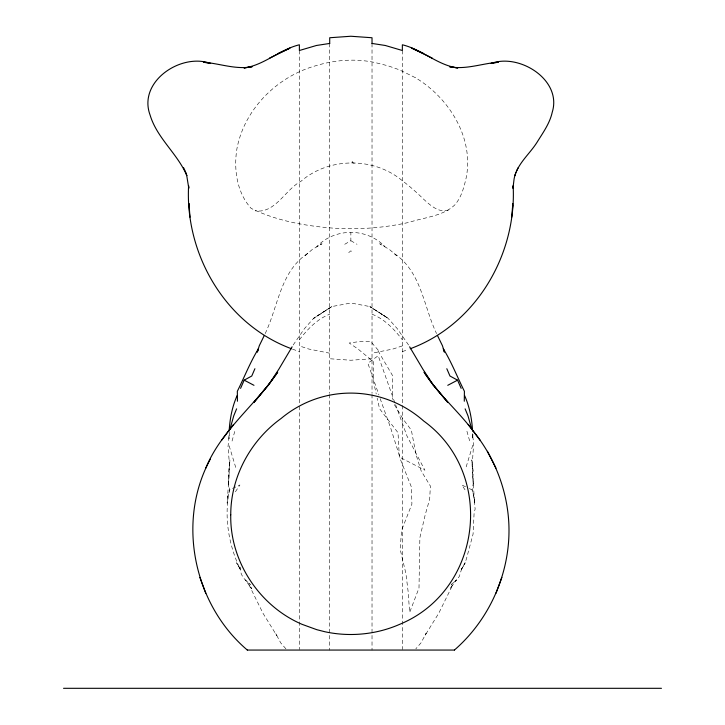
<?xml version="1.0" encoding="UTF-8"?>
<svg xmlns="http://www.w3.org/2000/svg" width="725" height="725" viewBox="0 0 725 725"><rect width="100%" height="100%" fill="white"/><g stroke="black" fill="none" stroke-linecap="round" stroke-linejoin="round"><path stroke-width="0.54" stroke-dasharray="3.62 2.72" d="M229.571 432.281L229.028 438.924L228.819 434.221M228.466 483.512L227.152 503.141L227.65 496.788L229.626 489.882L228.466 483.512L229.916 459.922L228.429 484.989L228.964 477.539L228.357 471.658L229.508 465.106L228.022 446.627L229.055 436.26M472.918 434.221L472.709 438.924L472.292 433.278M232.045 441.054L234.809 431.248M469.311 488.541L472.111 489.882L474.087 496.788L474.585 503.141L471.821 459.922L473.271 483.512L472.111 489.882L473.887 497.848L475.147 508.986L474.096 513.164L473.072 534.071L466.547 558.404L465.151 562.754L461.499 569.342L459.297 576.502L455.445 581.024L451.294 584.513L456.487 579.918L449.926 588.7L452.808 584.74L438.716 613.314L424.841 635.798L426.128 633.342L421.035 642.83L415.824 648.839M285.913 648.839L280.702 642.83L275.609 633.342L276.896 635.798L263.021 613.314L248.92 584.74L251.811 588.7L245.249 579.918L250.433 584.513C245.023 580.526 239.168 574.345 240.709 567.104M472.763 445.232L466.003 467.426M265.169 333.6C278.237 306.385 280.222 271.893 307.445 253.532L305.143 255.653L312.094 249.645L322.009 243.754L316.762 246.654C334.932 227.632 366.805 227.632 384.975 246.654L379.728 243.754L389.642 249.645L396.584 255.653L394.282 253.532C421.515 271.893 423.5 306.385 436.568 333.6M461.499 569.342L465.151 562.754L461.499 569.342L461.182 567.847M235.417 491.804L239.893 484.971L229.626 489.882C223.672 516.272 228.674 545.091 240.238 569.342L236.577 562.754L240.238 569.342M293.172 345.009L304.464 328.624L313.662 318.329L331.905 306.548L350.864 303.023L369.832 306.548L388.065 318.329L397.264 328.624L408.565 345.009M299.38 339.835C307.427 329.286 317.088 319.072 329.712 314.206M348.698 252.626L350.864 250.823L353.039 252.626M415.334 77.657L399.538 69.881L388.219 65.866L375.36 62.613C355.54 58.272 334.796 59.912 315.475 65.821C277.213 76.633 244.552 108.841 236.993 148.371C233.523 168.889 236.767 192.569 251.158 208.383C277.104 221.125 306.43 226.191 335.131 228.284C359.953 229.725 384.975 227.759 409.244 222.312C424.333 217.337 442.893 216.267 454.783 204.93C461.39 197.454 463.982 187.286 466.175 177.788C474.15 137.741 448.993 97.766 415.353 77.666M344.71 244.298L350.864 240.7L350.864 232.462M402.357 351.643L408.275 349.468M402.357 345.897L392.959 349.024L372.025 353.211M448.476 210.051C438.534 213.349 429.843 204.803 423.11 198.741C415.217 190.874 406.517 183.706 397.59 177.081C369.206 156.935 327.31 158.413 300.938 181.313C285.297 189.461 275.147 213.938 255.109 210.803M372.025 358.748L350.864 360.243L329.712 358.748M329.712 353.211L308.768 349.024L299.38 345.897M292.474 349.106L299.38 351.643M372.025 314.206C384.649 319.072 394.309 329.286 402.357 339.835M465.577 486.756L461.843 484.971L466.32 491.804M350.864 240.7L357.026 244.298M378.251 350.22L370.738 341.548L361.476 341.312L349.205 342.998L358.132 349.115L373.366 361.648L373.284 380.634L376.239 394.01M394.309 404.577L403.073 419.086L411.347 430.152L416.05 454.666L421.162 470.878L430.378 486.031L429.68 499.099L425.203 514.832L419.875 537.678L418.996 588.011L409.625 612.534L408.184 591.944L405.891 573.403L400.137 549.178L401.623 530.202L411.9 504.083L411.483 487.236L399.312 456.687L398.016 432.707L379.574 408.755L377.154 398.224M378.042 350.827L392.388 375.296L392.578 399.421M394.781 402.62L378.196 355.712L367.883 363.261L378.948 395.016M395.596 404.677L406.952 435.942L424.886 470.208L399.919 457.321L390.639 427.895L380.154 398.614M235.725 467.426L228.973 445.232M466.927 431.248L469.691 441.054M472.682 436.26L473.697 442.658L472.229 465.106L473.38 471.658L472.772 477.539L473.298 484.989L473.271 483.512M402.357 50.505L402.357 404.369M402.357 405.502L402.357 649.537M372.025 43.446L372.025 393.367M372.025 394.491L372.025 650.062M329.712 43.446L329.712 393.367M329.712 394.491L329.712 650.062M299.38 50.505L299.38 404.369M299.38 406.299L299.38 649.537M319.589 314.369L313.662 318.329L331.905 306.548L319.589 314.369M352.83 162.001L351.852 162.355L354.153 163.188L351.852 161.811L352.83 162.001M382.147 314.369L369.832 306.548L388.065 318.329L382.147 314.369"/><path stroke-width="1.09" d="M410.25 348.743C476.08 324.383 516.816 254.611 513.137 185.763L512.956 188.246L514.097 178.948C516.798 164.14 529.295 154.534 536.935 142.462C542.853 132.856 549.795 123.44 552.232 112.239C562.364 79.85 519.136 52.907 491.124 63.474L498.329 62.196C482.089 63.456 466.039 69.827 449.654 66.754L457.765 67.969C437.565 65.223 422.122 49.508 402.357 44.787L402.357 50.505L385.301 45.485L372.025 43.446M237.447 401.233L237.329 391.282C244.388 377.172 250.107 362.373 258.426 348.743L257.312 352.114L259.296 345.707L264.326 335.412M464.29 401.233L464.408 391.282C457.339 377.172 451.621 362.373 443.301 348.743L444.425 352.114L442.44 345.707L437.411 335.412M511.741 217.21L512.684 205.32M512.484 209.208L512.774 203.535M229.154 431.067C229.861 418.914 232.154 406.662 237.184 395.487M454.43 650.035C492.991 616.594 513.971 564.005 507.989 513.218C504.573 483.811 492.737 455.527 474.259 432.408C458.744 411.329 438.199 394.382 424.062 372.206L433.142 384.848L447.724 402.33L432.617 384.087M229.961 429.3L233.74 415.842L236.613 408.855M515.901 172.333L514.931 175.622L515.067 175.16M210.341 459.115C176.329 521.384 193.666 604.433 247.297 650.035M495.972 593.295L501.872 577.417M254.91 368.717L251.756 376.021L244.18 380.154L240.573 388.355M518.158 167.72L516.418 171.363M205.764 468.151C221.324 430.278 255.218 405.366 277.675 372.206L268.594 384.848L254.013 402.33L269.12 384.087M292.112 346.813L278.835 369.206L268.594 384.848M221.451 440.483L233.523 424.415M329.712 43.446L316.426 45.485L299.38 50.505L299.38 44.787C279.605 49.508 264.172 65.223 243.972 67.969L252.083 66.754C235.697 69.827 219.639 63.456 203.408 62.196L210.613 63.474C181.177 52.608 137.714 81.463 150.048 114.931C156.981 138.267 177.652 153.727 186.805 175.622L185.836 172.333M269.437 58.172L289.928 48.167L278.418 53.36M447.751 385.319L457.557 380.154L461.163 388.355M247.343 650.062L454.394 650.062M63.537 688.306L661.463 688.306M291.486 348.743C225.656 324.383 184.92 254.611 188.6 185.763L188.781 188.246L186.669 175.16M423.318 53.36L411.809 48.167L432.299 58.172M244.18 380.154L253.986 385.319M457.557 380.154L449.971 376.021L446.817 368.717M468.214 424.415L480.285 440.483M433.142 384.848L422.892 369.206L409.625 346.813M487.408 451.276L495.972 468.151M185.319 171.363L183.579 167.72M464.553 395.487C469.573 406.662 471.875 418.914 472.573 431.067M465.124 408.855L467.997 415.842L471.776 429.3M199.864 577.417L205.764 593.295M189.995 217.21L188.962 203.535L189.053 205.32M372.025 43.455L372.025 37.745L350.864 36.25L329.712 37.745L329.712 43.455M230.749 514.822C229.816 561.313 259.423 606.136 302.108 624.352L316.78 629.681L324.873 631.738C349.749 637.139 376.257 634.583 399.593 624.37C482.406 590.358 495.791 473.171 423.726 421.026C382.981 385.002 323.015 383.489 281.101 418.488C250.533 440.483 230.695 476.968 230.749 514.822"/></g></svg>
